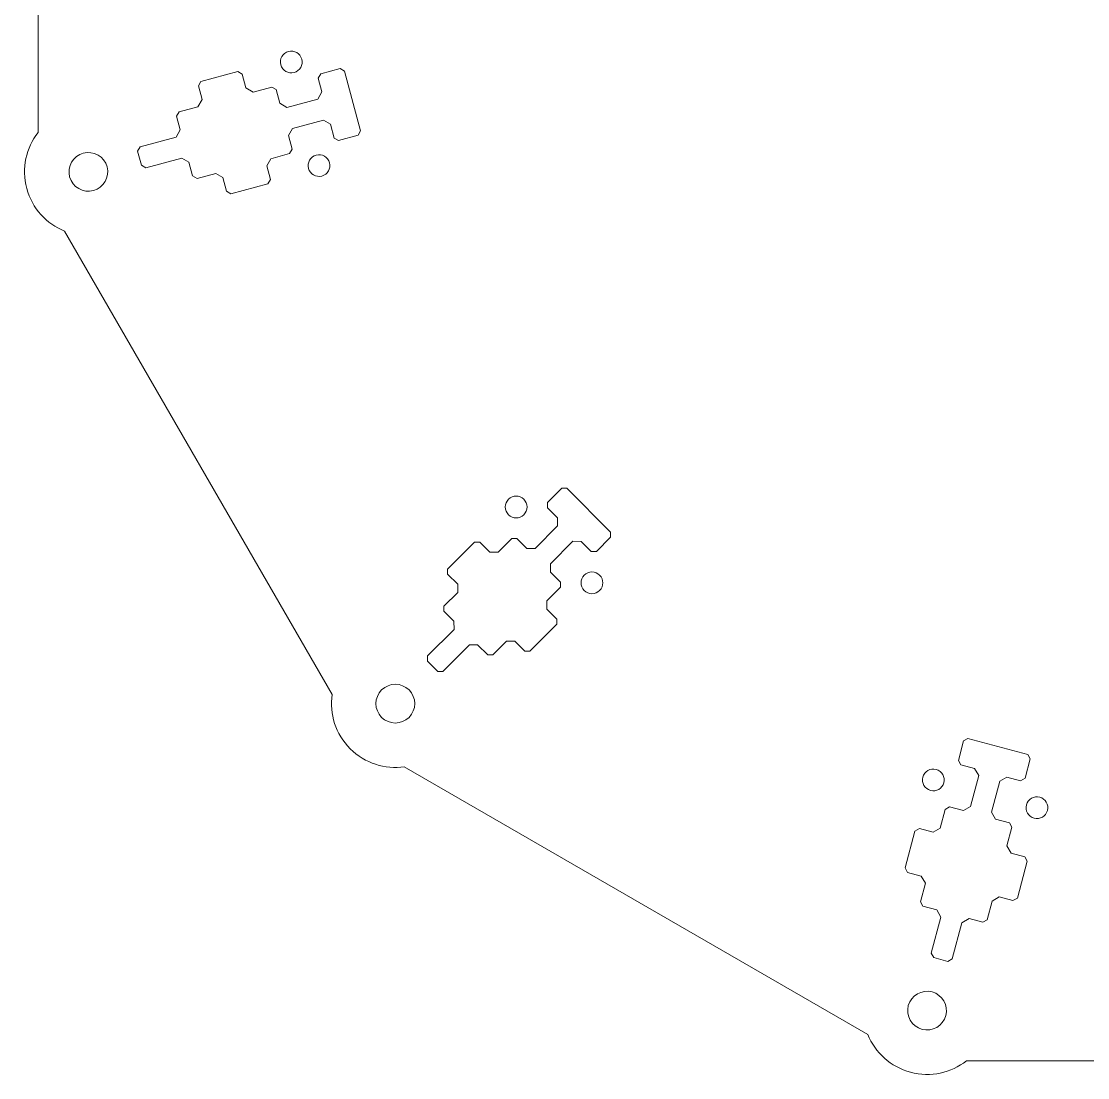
# Model space of a CAD drawing. Header units: millimetres. Extents: x -600 to 600, y -349 to 257.
# Drawn here: x -600.2 to -374.6, y -256.6 to -33.1 of the extents above; entities that cross this region are included whole.
import ezdxf

# ---------------------------------------------------------------- set-up
doc = ezdxf.new("R2010")
doc.units = ezdxf.units.MM
doc.header["$MEASUREMENT"] = 0
doc.layers.add('layer 1', color=7, linetype='Continuous')

msp = doc.modelspace()

# ---------------------------------------------------------------- linework, layer by layer
at = {"layer": 'layer 1', "color": 250, "lineweight": 9}
for points, knots in [([(-286.9567, -253.0725), (-286.9567, -253.0725), (-318.1778, -253.0723), (-318.1778, -253.0723), (-318.1778, -253.0723), (-318.1778, -253.0723), (-318.1778, -253.0722), (-318.1778, -253.0722), (-318.1778, -253.0722), (-319.9939, -253.0706), (-322.0654, -252.5196), (-322.0879, -249.1546), (-322.0879, -249.1546), (-322.0879, -249.1546), (-322.0874, -227.9058), (-322.0874, -227.9058), (-322.0874, -227.9058), (-322.0874, -226.2563), (-323.4381, -224.9058), (-325.0877, -224.9058), (-325.0877, -224.9058), (-325.0877, -224.9058), (-361.5357, -224.9059), (-361.5357, -224.9059), (-361.5357, -224.9059), (-363.4216, -224.9059), (-365.0883, -225.7759), (-365.0883, -227.906), (-365.0883, -227.906), (-365.0883, -227.906), (-365.0885, -249.1548), (-365.0885, -249.1548), (-365.0885, -249.1548), (-365.1108, -252.4876), (-367.1429, -253.0598), (-368.9464, -253.0719), (-368.9464, -253.0719), (-368.9464, -253.0719), (-400.2258, -253.0717), (-400.2258, -253.0717), (-400.2258, -253.0717), (-403.4528, -255.5977), (-407.7861, -256.6295), (-412.0494, -255.4872), (-412.0494, -255.4872), (-416.3123, -254.345), (-419.5489, -251.2851), (-421.0808, -247.4845), (-421.0808, -247.4845), (-421.0808, -247.4845), (-519.1744, -190.8497), (-519.1744, -190.8497), (-519.1744, -190.8497), (-523.2319, -191.4237), (-527.5005, -190.1506), (-530.6214, -187.0297), (-530.6214, -187.0297), (-533.7419, -183.9092), (-535.0151, -179.6411), (-534.4415, -175.5839), (-534.4415, -175.5839), (-534.4415, -175.5839), (-591.076, -77.4893), (-591.076, -77.4893), (-591.076, -77.4893), (-594.8768, -75.9576), (-597.9367, -72.7208), (-599.079, -68.4578), (-599.079, -68.4578), (-600.2211, -64.1951), (-599.1898, -59.8624), (-596.6647, -56.6356), (-596.6647, -56.6356), (-596.6647, -56.6356), (-596.6643, 56.6346), (-596.6643, 56.6346), (-596.6643, 56.6346), (-599.1897, 59.8615), (-600.2213, 64.1945), (-599.0791, 68.4574), (-599.0791, 68.4574), (-597.937, 72.72), (-594.8774, 75.9565), (-591.0772, 77.4884), (-591.0772, 77.4884), (-591.0772, 77.4884), (-534.4417, 175.5833), (-534.4417, 175.5833), (-534.4417, 175.5833), (-535.0154, 179.6406), (-533.7423, 183.9088), (-530.6217, 187.0294), (-530.6217, 187.0294), (-527.5013, 190.1499), (-523.2335, 191.4229), (-519.1765, 190.8496), (-519.1765, 190.8496), (-519.1765, 190.8496), (-421.0814, 247.4838), (-421.0814, 247.4838), (-421.0814, 247.4838), (-419.5497, 251.2848), (-416.3129, 254.3448), (-412.0498, 255.4871), (-412.0498, 255.4871), (-407.787, 256.6293), (-403.4541, 255.5978), (-400.2272, 253.0725), (-400.2272, 253.0725), (-400.2272, 253.0725), (-286.9574, 253.0723), (-286.9574, 253.0723), (-286.9574, 253.0723), (-283.7304, 255.5978), (-279.3975, 256.6294), (-275.1346, 255.4872), (-275.1346, 255.4872), (-270.872, 254.345), (-267.6355, 251.2855), (-266.1035, 247.4852), (-266.1035, 247.4852), (-266.1035, 247.4852), (-168.0084, 190.8498), (-168.0084, 190.8498), (-168.0084, 190.8498), (-163.9512, 191.4233), (-159.6831, 190.1502), (-156.5626, 187.0297), (-156.5626, 187.0297), (-153.4423, 183.9094), (-152.1691, 179.6416), (-152.7424, 175.5847), (-152.7424, 175.5847), (-152.7424, 175.5847), (-96.1072, 77.489), (-96.1072, 77.489), (-96.1072, 77.489), (-92.3068, 75.9572), (-89.2471, 72.7205), (-88.1049, 68.4578), (-88.1049, 68.4578), (-86.9628, 64.1952), (-87.9941, 59.8625), (-90.5192, 56.6358), (-90.5192, 56.6358), (-90.5192, 56.6358), (-90.5199, -56.6343), (-90.5199, -56.6343), (-90.5199, -56.6343), (-87.9942, -59.8613), (-86.9625, -64.1944), (-88.1048, -68.4574), (-88.1048, -68.4574), (-89.2471, -72.7204), (-92.3071, -75.9573), (-96.1079, -77.489), (-96.1079, -77.489), (-96.1079, -77.489), (-152.7423, -175.5824), (-152.7423, -175.5824), (-152.7423, -175.5824), (-152.1683, -179.64), (-153.4414, -183.9084), (-156.5622, -187.0294), (-156.5622, -187.0294), (-159.683, -190.1501), (-163.9513, -191.4233), (-168.0087, -190.8495), (-168.0087, -190.8495), (-168.0087, -190.8495), (-266.1026, -247.4839), (-266.1026, -247.4839), (-266.1026, -247.4839), (-267.6343, -251.2848), (-270.8711, -254.3448), (-275.1342, -255.4871), (-275.1342, -255.4871), (-279.397, -256.6293), (-283.7299, -255.5978), (-286.9567, -253.0725)], [0, 0, 0, 0, 0.02173913, 0.02173913, 0.02173913, 0.02173913, 0.04347826, 0.04347826, 0.04347826, 0.04347826, 0.06521739, 0.06521739, 0.06521739, 0.06521739, 0.08695652, 0.08695652, 0.08695652, 0.08695652, 0.10869565, 0.10869565, 0.10869565, 0.10869565, 0.13043478, 0.13043478, 0.13043478, 0.13043478, 0.15217391, 0.15217391, 0.15217391, 0.15217391, 0.17391304, 0.17391304, 0.17391304, 0.17391304, 0.19565217, 0.19565217, 0.19565217, 0.19565217, 0.2173913, 0.2173913, 0.2173913, 0.2173913, 0.23913043, 0.23913043, 0.23913043, 0.23913043, 0.26086957, 0.26086957, 0.26086957, 0.26086957, 0.2826087, 0.2826087, 0.2826087, 0.2826087, 0.30434783, 0.30434783, 0.30434783, 0.30434783, 0.32608696, 0.32608696, 0.32608696, 0.32608696, 0.34782609, 0.34782609, 0.34782609, 0.34782609, 0.36956522, 0.36956522, 0.36956522, 0.36956522, 0.39130435, 0.39130435, 0.39130435, 0.39130435, 0.41304348, 0.41304348, 0.41304348, 0.41304348, 0.43478261, 0.43478261, 0.43478261, 0.43478261, 0.45652174, 0.45652174, 0.45652174, 0.45652174, 0.47826087, 0.47826087, 0.47826087, 0.47826087, 0.5, 0.5, 0.5, 0.5, 0.52173913, 0.52173913, 0.52173913, 0.52173913, 0.54347826, 0.54347826, 0.54347826, 0.54347826, 0.56521739, 0.56521739, 0.56521739, 0.56521739, 0.58695652, 0.58695652, 0.58695652, 0.58695652, 0.60869565, 0.60869565, 0.60869565, 0.60869565, 0.63043478, 0.63043478, 0.63043478, 0.63043478, 0.65217391, 0.65217391, 0.65217391, 0.65217391, 0.67391304, 0.67391304, 0.67391304, 0.67391304, 0.69565217, 0.69565217, 0.69565217, 0.69565217, 0.7173913, 0.7173913, 0.7173913, 0.7173913, 0.73913043, 0.73913043, 0.73913043, 0.73913043, 0.76086957, 0.76086957, 0.76086957, 0.76086957, 0.7826087, 0.7826087, 0.7826087, 0.7826087, 0.80434783, 0.80434783, 0.80434783, 0.80434783, 0.82608696, 0.82608696, 0.82608696, 0.82608696, 0.84782609, 0.84782609, 0.84782609, 0.84782609, 0.86956522, 0.86956522, 0.86956522, 0.86956522, 0.89130435, 0.89130435, 0.89130435, 0.89130435, 0.91304348, 0.91304348, 0.91304348, 0.91304348, 0.93478261, 0.93478261, 0.93478261, 0.93478261, 0.95652174, 0.95652174, 0.95652174, 0.95652174, 1, 1, 1, 1]), ([(-540.8732, -41.1168), (-540.5445, -42.3437), (-541.2726, -43.6046), (-542.4995, -43.9336), (-542.4995, -43.9336), (-543.7264, -44.2623), (-544.9875, -43.5343), (-545.3162, -42.3073), (-545.3162, -42.3073), (-545.6452, -41.0804), (-544.9169, -39.8196), (-543.6899, -39.4904), (-543.6899, -39.4904), (-542.4629, -39.1618), (-541.2017, -39.8897), (-540.8732, -41.1168)], [0, 0, 0, 0, 0.2, 0.2, 0.2, 0.2, 0.4, 0.4, 0.4, 0.4, 0.6, 0.6, 0.6, 0.6, 1, 1, 1, 1]), ([(-534.7985, -54.8994), (-534.7985, -54.8994), (-536.3086, -54.0193), (-536.3086, -54.0193), (-536.3086, -54.0193), (-536.3086, -54.0193), (-542.8155, -55.7627), (-542.8155, -55.7627), (-542.8155, -55.7627), (-542.8155, -55.7627), (-543.685, -57.2807), (-543.685, -57.2807), (-543.685, -57.2807), (-543.685, -57.2807), (-542.9087, -60.1787), (-542.9087, -60.1787), (-542.9087, -60.1787), (-542.9087, -60.1787), (-543.445, -61.1079), (-543.445, -61.1079), (-543.445, -61.1079), (-543.445, -61.1079), (-547.4133, -62.1712), (-547.4133, -62.1712), (-547.4133, -62.1712), (-547.4133, -62.1712), (-548.2832, -63.6891), (-548.2832, -63.6891), (-548.2832, -63.6891), (-548.2832, -63.6891), (-547.5064, -66.5874), (-547.5064, -66.5874), (-547.5064, -66.5874), (-547.5064, -66.5874), (-548.0429, -67.5163), (-548.0429, -67.5163), (-548.0429, -67.5163), (-548.0429, -67.5163), (-555.8505, -69.6085), (-555.8505, -69.6085), (-555.8505, -69.6085), (-555.8505, -69.6085), (-556.7795, -69.0719), (-556.7795, -69.0719), (-556.7795, -69.0719), (-556.7795, -69.0719), (-557.5558, -66.1736), (-557.5558, -66.1736), (-557.5558, -66.1736), (-557.5558, -66.1736), (-559.0682, -65.294), (-559.0682, -65.294), (-559.0682, -65.294), (-559.0682, -65.294), (-563.0367, -66.3574), (-563.0367, -66.3574), (-563.0367, -66.3574), (-563.0367, -66.3574), (-563.9656, -65.821), (-563.9656, -65.821), (-563.9656, -65.821), (-563.9656, -65.821), (-564.7423, -62.9229), (-564.7423, -62.9229), (-564.7423, -62.9229), (-564.7423, -62.9229), (-566.2544, -62.0431), (-566.2544, -62.0431), (-566.2544, -62.0431), (-566.2544, -62.0431), (-573.8935, -64.0903), (-573.8935, -64.0903), (-573.8935, -64.0903), (-573.8935, -64.0903), (-574.8226, -63.5536), (-574.8226, -63.5536), (-574.8226, -63.5536), (-574.8226, -63.5536), (-575.6207, -60.5762), (-575.6207, -60.5762), (-575.6207, -60.5762), (-575.6207, -60.5762), (-575.0842, -59.6467), (-575.0842, -59.6467), (-575.0842, -59.6467), (-575.0842, -59.6467), (-567.445, -57.6), (-567.445, -57.6), (-567.445, -57.6), (-567.445, -57.6), (-566.5751, -56.082), (-566.5751, -56.082), (-566.5751, -56.082), (-566.5751, -56.082), (-567.3519, -53.184), (-567.3519, -53.184), (-567.3519, -53.184), (-567.3519, -53.184), (-566.8156, -52.2549), (-566.8156, -52.2549), (-566.8156, -52.2549), (-566.8156, -52.2549), (-562.847, -51.1914), (-562.847, -51.1914), (-562.847, -51.1914), (-562.847, -51.1914), (-561.9773, -49.6737), (-561.9773, -49.6737), (-561.9773, -49.6737), (-561.9773, -49.6737), (-562.7538, -46.7753), (-562.7538, -46.7753), (-562.7538, -46.7753), (-562.7538, -46.7753), (-562.2175, -45.8461), (-562.2175, -45.8461), (-562.2175, -45.8461), (-562.2175, -45.8461), (-554.4101, -43.7544), (-554.4101, -43.7544), (-554.4101, -43.7544), (-554.4101, -43.7544), (-553.481, -44.2909), (-553.481, -44.2909), (-553.481, -44.2909), (-553.481, -44.2909), (-552.7044, -47.189), (-552.7044, -47.189), (-552.7044, -47.189), (-552.7044, -47.189), (-551.192, -48.0686), (-551.192, -48.0686), (-551.192, -48.0686), (-551.192, -48.0686), (-547.2237, -47.0056), (-547.2237, -47.0056), (-547.2237, -47.0056), (-547.2237, -47.0056), (-546.2951, -47.5419), (-546.2951, -47.5419), (-546.2951, -47.5419), (-546.2951, -47.5419), (-545.5182, -50.4399), (-545.5182, -50.4399), (-545.5182, -50.4399), (-545.5182, -50.4399), (-544.0084, -51.3203), (-544.0084, -51.3203), (-544.0084, -51.3203), (-544.0084, -51.3203), (-537.5013, -49.5769), (-537.5013, -49.5769), (-537.5013, -49.5769), (-537.5013, -49.5769), (-536.6315, -48.0585), (-536.6315, -48.0585), (-536.6315, -48.0585), (-536.6315, -48.0585), (-537.408, -45.1606), (-537.408, -45.1606), (-537.408, -45.1606), (-537.408, -45.1606), (-536.8716, -44.2312), (-536.8716, -44.2312), (-536.8716, -44.2312), (-536.8716, -44.2312), (-532.735, -43.1231), (-532.735, -43.1231), (-532.735, -43.1231), (-532.735, -43.1231), (-531.806, -43.6595), (-531.806, -43.6595), (-531.806, -43.6595), (-531.806, -43.6595), (-528.4197, -56.2965), (-528.4197, -56.2965), (-528.4197, -56.2965), (-528.4197, -56.2965), (-528.956, -57.2257), (-528.956, -57.2257), (-528.956, -57.2257), (-528.956, -57.2257), (-533.0926, -58.3338), (-533.0926, -58.3338), (-533.0926, -58.3338), (-533.0926, -58.3338), (-534.022, -57.7976), (-534.022, -57.7976), (-534.022, -57.7976), (-534.022, -57.7976), (-534.7985, -54.8994), (-534.7985, -54.8994)], [0, 0, 0, 0, 0.02040816, 0.02040816, 0.02040816, 0.02040816, 0.04081633, 0.04081633, 0.04081633, 0.04081633, 0.06122449, 0.06122449, 0.06122449, 0.06122449, 0.08163265, 0.08163265, 0.08163265, 0.08163265, 0.10204082, 0.10204082, 0.10204082, 0.10204082, 0.12244898, 0.12244898, 0.12244898, 0.12244898, 0.14285714, 0.14285714, 0.14285714, 0.14285714, 0.16326531, 0.16326531, 0.16326531, 0.16326531, 0.18367347, 0.18367347, 0.18367347, 0.18367347, 0.20408163, 0.20408163, 0.20408163, 0.20408163, 0.2244898, 0.2244898, 0.2244898, 0.2244898, 0.24489796, 0.24489796, 0.24489796, 0.24489796, 0.26530612, 0.26530612, 0.26530612, 0.26530612, 0.28571429, 0.28571429, 0.28571429, 0.28571429, 0.30612245, 0.30612245, 0.30612245, 0.30612245, 0.32653061, 0.32653061, 0.32653061, 0.32653061, 0.34693878, 0.34693878, 0.34693878, 0.34693878, 0.36734694, 0.36734694, 0.36734694, 0.36734694, 0.3877551, 0.3877551, 0.3877551, 0.3877551, 0.40816327, 0.40816327, 0.40816327, 0.40816327, 0.42857143, 0.42857143, 0.42857143, 0.42857143, 0.44897959, 0.44897959, 0.44897959, 0.44897959, 0.46938776, 0.46938776, 0.46938776, 0.46938776, 0.48979592, 0.48979592, 0.48979592, 0.48979592, 0.51020408, 0.51020408, 0.51020408, 0.51020408, 0.53061224, 0.53061224, 0.53061224, 0.53061224, 0.55102041, 0.55102041, 0.55102041, 0.55102041, 0.57142857, 0.57142857, 0.57142857, 0.57142857, 0.59183673, 0.59183673, 0.59183673, 0.59183673, 0.6122449, 0.6122449, 0.6122449, 0.6122449, 0.63265306, 0.63265306, 0.63265306, 0.63265306, 0.65306122, 0.65306122, 0.65306122, 0.65306122, 0.67346939, 0.67346939, 0.67346939, 0.67346939, 0.69387755, 0.69387755, 0.69387755, 0.69387755, 0.71428571, 0.71428571, 0.71428571, 0.71428571, 0.73469388, 0.73469388, 0.73469388, 0.73469388, 0.75510204, 0.75510204, 0.75510204, 0.75510204, 0.7755102, 0.7755102, 0.7755102, 0.7755102, 0.79591837, 0.79591837, 0.79591837, 0.79591837, 0.81632653, 0.81632653, 0.81632653, 0.81632653, 0.83673469, 0.83673469, 0.83673469, 0.83673469, 0.85714286, 0.85714286, 0.85714286, 0.85714286, 0.87755102, 0.87755102, 0.87755102, 0.87755102, 0.89795918, 0.89795918, 0.89795918, 0.89795918, 0.91836735, 0.91836735, 0.91836735, 0.91836735, 0.93877551, 0.93877551, 0.93877551, 0.93877551, 0.95918367, 0.95918367, 0.95918367, 0.95918367, 1, 1, 1, 1]), ([(-535.001, -63.0318), (-534.6724, -64.2588), (-535.3999, -65.5204), (-536.6272, -65.849), (-536.6272, -65.849), (-537.8543, -66.1776), (-539.1155, -65.4497), (-539.4443, -64.2226), (-539.4443, -64.2226), (-539.7731, -62.9955), (-539.0447, -61.7347), (-537.8179, -61.4058), (-537.8179, -61.4058), (-536.591, -61.0769), (-535.3296, -61.805), (-535.001, -63.0318)], [0, 0, 0, 0, 0.2, 0.2, 0.2, 0.2, 0.4, 0.4, 0.4, 0.4, 0.6, 0.6, 0.6, 0.6, 1, 1, 1, 1]), ([(-481.7317, -143.1473), (-481.7317, -143.1473), (-483.4795, -143.1402), (-483.4795, -143.1402), (-483.4795, -143.1402), (-483.4795, -143.1402), (-488.243, -147.9035), (-488.243, -147.9035), (-488.243, -147.9035), (-488.243, -147.9035), (-488.237, -149.6529), (-488.237, -149.6529), (-488.237, -149.6529), (-488.237, -149.6529), (-486.1157, -151.7745), (-486.1157, -151.7745), (-486.1157, -151.7745), (-486.1157, -151.7745), (-486.1156, -152.8473), (-486.1156, -152.8473), (-486.1156, -152.8473), (-486.1156, -152.8473), (-489.0206, -155.7523), (-489.0206, -155.7523), (-489.0206, -155.7523), (-489.0206, -155.7523), (-489.015, -157.5018), (-489.015, -157.5018), (-489.015, -157.5018), (-489.015, -157.5018), (-486.8931, -159.6234), (-486.8931, -159.6234), (-486.8931, -159.6234), (-486.8931, -159.6234), (-486.8933, -160.6961), (-486.8933, -160.6961), (-486.8933, -160.6961), (-486.8933, -160.6961), (-492.6087, -166.4118), (-492.6087, -166.4118), (-492.6087, -166.4118), (-492.6087, -166.4118), (-493.6816, -166.4116), (-493.6816, -166.4116), (-493.6816, -166.4116), (-493.6816, -166.4116), (-495.803, -164.2897), (-495.803, -164.2897), (-495.803, -164.2897), (-495.803, -164.2897), (-497.5526, -164.2842), (-497.5526, -164.2842), (-497.5526, -164.2842), (-497.5526, -164.2842), (-500.4577, -167.1894), (-500.4577, -167.1894), (-500.4577, -167.1894), (-500.4577, -167.1894), (-501.5304, -167.1893), (-501.5304, -167.1893), (-501.5304, -167.1893), (-501.5304, -167.1893), (-503.6521, -165.0678), (-503.6521, -165.0678), (-503.6521, -165.0678), (-503.6521, -165.0678), (-505.4015, -165.0619), (-505.4015, -165.0619), (-505.4015, -165.0619), (-505.4015, -165.0619), (-510.9935, -170.6544), (-510.9935, -170.6544), (-510.9935, -170.6544), (-510.9935, -170.6544), (-512.0665, -170.6542), (-512.0665, -170.6542), (-512.0665, -170.6542), (-512.0665, -170.6542), (-514.2464, -168.4747), (-514.2464, -168.4747), (-514.2464, -168.4747), (-514.2464, -168.4747), (-514.2465, -167.4015), (-514.2465, -167.4015), (-514.2465, -167.4015), (-514.2465, -167.4015), (-508.6541, -161.8094), (-508.6541, -161.8094), (-508.6541, -161.8094), (-508.6541, -161.8094), (-508.6598, -160.0598), (-508.6598, -160.0598), (-508.6598, -160.0598), (-508.6598, -160.0598), (-510.7815, -157.9385), (-510.7815, -157.9385), (-510.7815, -157.9385), (-510.7815, -157.9385), (-510.7816, -156.8657), (-510.7816, -156.8657), (-510.7816, -156.8657), (-510.7816, -156.8657), (-507.8764, -153.9604), (-507.8764, -153.9604), (-507.8764, -153.9604), (-507.8764, -153.9604), (-507.8821, -152.2112), (-507.8821, -152.2112), (-507.8821, -152.2112), (-507.8821, -152.2112), (-510.0038, -150.0893), (-510.0038, -150.0893), (-510.0038, -150.0893), (-510.0038, -150.0893), (-510.0039, -149.0165), (-510.0039, -149.0165), (-510.0039, -149.0165), (-510.0039, -149.0165), (-504.2884, -143.3013), (-504.2884, -143.3013), (-504.2884, -143.3013), (-504.2884, -143.3013), (-503.2155, -143.3014), (-503.2155, -143.3014), (-503.2155, -143.3014), (-503.2155, -143.3014), (-501.0939, -145.4229), (-501.0939, -145.4229), (-501.0939, -145.4229), (-501.0939, -145.4229), (-499.3443, -145.4284), (-499.3443, -145.4284), (-499.3443, -145.4284), (-499.3443, -145.4284), (-496.4392, -142.5237), (-496.4392, -142.5237), (-496.4392, -142.5237), (-496.4392, -142.5237), (-495.3668, -142.5239), (-495.3668, -142.5239), (-495.3668, -142.5239), (-495.3668, -142.5239), (-493.245, -144.6452), (-493.245, -144.6452), (-493.245, -144.6452), (-493.245, -144.6452), (-491.4973, -144.6527), (-491.4973, -144.6527), (-491.4973, -144.6527), (-491.4973, -144.6527), (-486.7337, -139.8893), (-486.7337, -139.8893), (-486.7337, -139.8893), (-486.7337, -139.8893), (-486.7396, -138.1395), (-486.7396, -138.1395), (-486.7396, -138.1395), (-486.7396, -138.1395), (-488.861, -136.018), (-488.861, -136.018), (-488.861, -136.018), (-488.861, -136.018), (-488.8612, -134.945), (-488.8612, -134.945), (-488.8612, -134.945), (-488.8612, -134.945), (-485.8328, -131.917), (-485.8328, -131.917), (-485.8328, -131.917), (-485.8328, -131.917), (-484.7601, -131.9171), (-484.7601, -131.9171), (-484.7601, -131.9171), (-484.7601, -131.9171), (-475.509, -141.1679), (-475.509, -141.1679), (-475.509, -141.1679), (-475.509, -141.1679), (-475.5088, -142.2407), (-475.5088, -142.2407), (-475.5088, -142.2407), (-475.5088, -142.2407), (-478.5372, -145.2687), (-478.5372, -145.2687), (-478.5372, -145.2687), (-478.5372, -145.2687), (-479.6101, -145.269), (-479.6101, -145.269), (-479.6101, -145.269), (-479.6101, -145.269), (-481.7317, -143.1473), (-481.7317, -143.1473)], [0, 0, 0, 0, 0.02040816, 0.02040816, 0.02040816, 0.02040816, 0.04081633, 0.04081633, 0.04081633, 0.04081633, 0.06122449, 0.06122449, 0.06122449, 0.06122449, 0.08163265, 0.08163265, 0.08163265, 0.08163265, 0.10204082, 0.10204082, 0.10204082, 0.10204082, 0.12244898, 0.12244898, 0.12244898, 0.12244898, 0.14285714, 0.14285714, 0.14285714, 0.14285714, 0.16326531, 0.16326531, 0.16326531, 0.16326531, 0.18367347, 0.18367347, 0.18367347, 0.18367347, 0.20408163, 0.20408163, 0.20408163, 0.20408163, 0.2244898, 0.2244898, 0.2244898, 0.2244898, 0.24489796, 0.24489796, 0.24489796, 0.24489796, 0.26530612, 0.26530612, 0.26530612, 0.26530612, 0.28571429, 0.28571429, 0.28571429, 0.28571429, 0.30612245, 0.30612245, 0.30612245, 0.30612245, 0.32653061, 0.32653061, 0.32653061, 0.32653061, 0.34693878, 0.34693878, 0.34693878, 0.34693878, 0.36734694, 0.36734694, 0.36734694, 0.36734694, 0.3877551, 0.3877551, 0.3877551, 0.3877551, 0.40816327, 0.40816327, 0.40816327, 0.40816327, 0.42857143, 0.42857143, 0.42857143, 0.42857143, 0.44897959, 0.44897959, 0.44897959, 0.44897959, 0.46938776, 0.46938776, 0.46938776, 0.46938776, 0.48979592, 0.48979592, 0.48979592, 0.48979592, 0.51020408, 0.51020408, 0.51020408, 0.51020408, 0.53061224, 0.53061224, 0.53061224, 0.53061224, 0.55102041, 0.55102041, 0.55102041, 0.55102041, 0.57142857, 0.57142857, 0.57142857, 0.57142857, 0.59183673, 0.59183673, 0.59183673, 0.59183673, 0.6122449, 0.6122449, 0.6122449, 0.6122449, 0.63265306, 0.63265306, 0.63265306, 0.63265306, 0.65306122, 0.65306122, 0.65306122, 0.65306122, 0.67346939, 0.67346939, 0.67346939, 0.67346939, 0.69387755, 0.69387755, 0.69387755, 0.69387755, 0.71428571, 0.71428571, 0.71428571, 0.71428571, 0.73469388, 0.73469388, 0.73469388, 0.73469388, 0.75510204, 0.75510204, 0.75510204, 0.75510204, 0.7755102, 0.7755102, 0.7755102, 0.7755102, 0.79591837, 0.79591837, 0.79591837, 0.79591837, 0.81632653, 0.81632653, 0.81632653, 0.81632653, 0.83673469, 0.83673469, 0.83673469, 0.83673469, 0.85714286, 0.85714286, 0.85714286, 0.85714286, 0.87755102, 0.87755102, 0.87755102, 0.87755102, 0.89795918, 0.89795918, 0.89795918, 0.89795918, 0.91836735, 0.91836735, 0.91836735, 0.91836735, 0.93877551, 0.93877551, 0.93877551, 0.93877551, 0.95918367, 0.95918367, 0.95918367, 0.95918367, 1, 1, 1, 1]), ([(-493.8839, -134.2486), (-492.9857, -135.1468), (-492.9858, -136.6028), (-493.8839, -137.5012), (-493.8839, -137.5012), (-494.7821, -138.3993), (-496.2382, -138.3994), (-497.1364, -137.5011), (-497.1364, -137.5011), (-498.0347, -136.6031), (-498.0344, -135.1471), (-497.1364, -134.2485), (-497.1364, -134.2485), (-496.2381, -133.3504), (-494.7819, -133.3502), (-493.8839, -134.2486)], [0, 0, 0, 0, 0.2, 0.2, 0.2, 0.2, 0.4, 0.4, 0.4, 0.4, 0.6, 0.6, 0.6, 0.6, 1, 1, 1, 1]), ([(-477.8409, -150.2915), (-476.9428, -151.1898), (-476.942, -152.6461), (-477.8406, -153.5443), (-477.8406, -153.5443), (-478.739, -154.4425), (-480.1952, -154.4427), (-481.0935, -153.5444), (-481.0935, -153.5444), (-481.9918, -152.6461), (-481.9914, -151.19), (-481.0934, -150.2918), (-481.0934, -150.2918), (-480.1953, -149.3935), (-478.7389, -149.3933), (-477.8409, -150.2915)], [0, 0, 0, 0, 0.2, 0.2, 0.2, 0.2, 0.4, 0.4, 0.4, 0.4, 0.6, 0.6, 0.6, 0.6, 1, 1, 1, 1]), ([(-391.6506, -193.0389), (-391.6506, -193.0389), (-393.1678, -193.9066), (-393.1678, -193.9066), (-393.1678, -193.9066), (-393.1678, -193.9066), (-394.9114, -200.4135), (-394.9114, -200.4135), (-394.9114, -200.4135), (-394.9114, -200.4135), (-394.0315, -201.9255), (-394.0315, -201.9255), (-394.0315, -201.9255), (-394.0315, -201.9255), (-391.1336, -202.7022), (-391.1336, -202.7022), (-391.1336, -202.7022), (-391.1336, -202.7022), (-390.5971, -203.6313), (-390.5971, -203.6313), (-390.5971, -203.6313), (-390.5971, -203.6313), (-391.6604, -207.5996), (-391.6604, -207.5996), (-391.6604, -207.5996), (-391.6604, -207.5996), (-390.7808, -209.1119), (-390.7808, -209.1119), (-390.7808, -209.1119), (-390.7808, -209.1119), (-387.8824, -209.8883), (-387.8824, -209.8883), (-387.8824, -209.8883), (-387.8824, -209.8883), (-387.3462, -210.8174), (-387.3462, -210.8174), (-387.3462, -210.8174), (-387.3462, -210.8174), (-389.4381, -218.625), (-389.4381, -218.625), (-389.4381, -218.625), (-389.4381, -218.625), (-390.3673, -219.1613), (-390.3673, -219.1613), (-390.3673, -219.1613), (-390.3673, -219.1613), (-393.2655, -218.3844), (-393.2655, -218.3844), (-393.2655, -218.3844), (-393.2655, -218.3844), (-394.7834, -219.2544), (-394.7834, -219.2544), (-394.7834, -219.2544), (-394.7834, -219.2544), (-395.8467, -223.2229), (-395.8467, -223.2229), (-395.8467, -223.2229), (-395.8467, -223.2229), (-396.7757, -223.7592), (-396.7757, -223.7592), (-396.7757, -223.7592), (-396.7757, -223.7592), (-399.6739, -222.9828), (-399.6739, -222.9828), (-399.6739, -222.9828), (-399.6739, -222.9828), (-401.1919, -223.8524), (-401.1919, -223.8524), (-401.1919, -223.8524), (-401.1919, -223.8524), (-403.2385, -231.4916), (-403.2385, -231.4916), (-403.2385, -231.4916), (-403.2385, -231.4916), (-404.1678, -232.0279), (-404.1678, -232.0279), (-404.1678, -232.0279), (-404.1678, -232.0279), (-407.1454, -231.2304), (-407.1454, -231.2304), (-407.1454, -231.2304), (-407.1454, -231.2304), (-407.6821, -230.301), (-407.6821, -230.301), (-407.6821, -230.301), (-407.6821, -230.301), (-405.635, -222.6619), (-405.635, -222.6619), (-405.635, -222.6619), (-405.635, -222.6619), (-406.5147, -221.1496), (-406.5147, -221.1496), (-406.5147, -221.1496), (-406.5147, -221.1496), (-409.4128, -220.3733), (-409.4128, -220.3733), (-409.4128, -220.3733), (-409.4128, -220.3733), (-409.9493, -219.4443), (-409.9493, -219.4443), (-409.9493, -219.4443), (-409.9493, -219.4443), (-408.886, -215.4756), (-408.886, -215.4756), (-408.886, -215.4756), (-408.886, -215.4756), (-409.7655, -213.9636), (-409.7655, -213.9636), (-409.7655, -213.9636), (-409.7655, -213.9636), (-412.6639, -213.1869), (-412.6639, -213.1869), (-412.6639, -213.1869), (-412.6639, -213.1869), (-413.2004, -212.2578), (-413.2004, -212.2578), (-413.2004, -212.2578), (-413.2004, -212.2578), (-411.1082, -204.4506), (-411.1082, -204.4506), (-411.1082, -204.4506), (-411.1082, -204.4506), (-410.179, -203.9142), (-410.179, -203.9142), (-410.179, -203.9142), (-410.179, -203.9142), (-407.2809, -204.6907), (-407.2809, -204.6907), (-407.2809, -204.6907), (-407.2809, -204.6907), (-405.763, -203.8207), (-405.763, -203.8207), (-405.763, -203.8207), (-405.763, -203.8207), (-404.6994, -199.8526), (-404.6994, -199.8526), (-404.6994, -199.8526), (-404.6994, -199.8526), (-403.7706, -199.3165), (-403.7706, -199.3165), (-403.7706, -199.3165), (-403.7706, -199.3165), (-400.8724, -200.0927), (-400.8724, -200.0927), (-400.8724, -200.0927), (-400.8724, -200.0927), (-399.3551, -199.2254), (-399.3551, -199.2254), (-399.3551, -199.2254), (-399.3551, -199.2254), (-397.6114, -192.7184), (-397.6114, -192.7184), (-397.6114, -192.7184), (-397.6114, -192.7184), (-398.4914, -191.2059), (-398.4914, -191.2059), (-398.4914, -191.2059), (-398.4914, -191.2059), (-401.3894, -190.4294), (-401.3894, -190.4294), (-401.3894, -190.4294), (-401.3894, -190.4294), (-401.926, -189.5002), (-401.926, -189.5002), (-401.926, -189.5002), (-401.926, -189.5002), (-400.8174, -185.3637), (-400.8174, -185.3637), (-400.8174, -185.3637), (-400.8174, -185.3637), (-399.8883, -184.8274), (-399.8883, -184.8274), (-399.8883, -184.8274), (-399.8883, -184.8274), (-387.2512, -188.2133), (-387.2512, -188.2133), (-387.2512, -188.2133), (-387.2512, -188.2133), (-386.7147, -189.1423), (-386.7147, -189.1423), (-386.7147, -189.1423), (-386.7147, -189.1423), (-387.8233, -193.2788), (-387.8233, -193.2788), (-387.8233, -193.2788), (-387.8233, -193.2788), (-388.7524, -193.8155), (-388.7524, -193.8155), (-388.7524, -193.8155), (-388.7524, -193.8155), (-391.6506, -193.0389), (-391.6506, -193.0389)], [0, 0, 0, 0, 0.02040816, 0.02040816, 0.02040816, 0.02040816, 0.04081633, 0.04081633, 0.04081633, 0.04081633, 0.06122449, 0.06122449, 0.06122449, 0.06122449, 0.08163265, 0.08163265, 0.08163265, 0.08163265, 0.10204082, 0.10204082, 0.10204082, 0.10204082, 0.12244898, 0.12244898, 0.12244898, 0.12244898, 0.14285714, 0.14285714, 0.14285714, 0.14285714, 0.16326531, 0.16326531, 0.16326531, 0.16326531, 0.18367347, 0.18367347, 0.18367347, 0.18367347, 0.20408163, 0.20408163, 0.20408163, 0.20408163, 0.2244898, 0.2244898, 0.2244898, 0.2244898, 0.24489796, 0.24489796, 0.24489796, 0.24489796, 0.26530612, 0.26530612, 0.26530612, 0.26530612, 0.28571429, 0.28571429, 0.28571429, 0.28571429, 0.30612245, 0.30612245, 0.30612245, 0.30612245, 0.32653061, 0.32653061, 0.32653061, 0.32653061, 0.34693878, 0.34693878, 0.34693878, 0.34693878, 0.36734694, 0.36734694, 0.36734694, 0.36734694, 0.3877551, 0.3877551, 0.3877551, 0.3877551, 0.40816327, 0.40816327, 0.40816327, 0.40816327, 0.42857143, 0.42857143, 0.42857143, 0.42857143, 0.44897959, 0.44897959, 0.44897959, 0.44897959, 0.46938776, 0.46938776, 0.46938776, 0.46938776, 0.48979592, 0.48979592, 0.48979592, 0.48979592, 0.51020408, 0.51020408, 0.51020408, 0.51020408, 0.53061224, 0.53061224, 0.53061224, 0.53061224, 0.55102041, 0.55102041, 0.55102041, 0.55102041, 0.57142857, 0.57142857, 0.57142857, 0.57142857, 0.59183673, 0.59183673, 0.59183673, 0.59183673, 0.6122449, 0.6122449, 0.6122449, 0.6122449, 0.63265306, 0.63265306, 0.63265306, 0.63265306, 0.65306122, 0.65306122, 0.65306122, 0.65306122, 0.67346939, 0.67346939, 0.67346939, 0.67346939, 0.69387755, 0.69387755, 0.69387755, 0.69387755, 0.71428571, 0.71428571, 0.71428571, 0.71428571, 0.73469388, 0.73469388, 0.73469388, 0.73469388, 0.75510204, 0.75510204, 0.75510204, 0.75510204, 0.7755102, 0.7755102, 0.7755102, 0.7755102, 0.79591837, 0.79591837, 0.79591837, 0.79591837, 0.81632653, 0.81632653, 0.81632653, 0.81632653, 0.83673469, 0.83673469, 0.83673469, 0.83673469, 0.85714286, 0.85714286, 0.85714286, 0.85714286, 0.87755102, 0.87755102, 0.87755102, 0.87755102, 0.89795918, 0.89795918, 0.89795918, 0.89795918, 0.91836735, 0.91836735, 0.91836735, 0.91836735, 0.93877551, 0.93877551, 0.93877551, 0.93877551, 0.95918367, 0.95918367, 0.95918367, 0.95918367, 1, 1, 1, 1]), ([(-406.624, -191.4085), (-405.3971, -191.7372), (-404.6692, -192.9982), (-404.9977, -194.2253), (-404.9977, -194.2253), (-405.3265, -195.4522), (-406.5875, -196.1803), (-407.8145, -195.8515), (-407.8145, -195.8515), (-409.0415, -195.5229), (-409.7692, -194.2618), (-409.4408, -193.0346), (-409.4408, -193.0346), (-409.1119, -191.8077), (-407.8509, -191.0794), (-406.624, -191.4085)], [0, 0, 0, 0, 0.2, 0.2, 0.2, 0.2, 0.4, 0.4, 0.4, 0.4, 0.6, 0.6, 0.6, 0.6, 1, 1, 1, 1]), ([(-384.7089, -197.2805), (-383.482, -197.6094), (-382.7532, -198.8702), (-383.0823, -200.0974), (-383.0823, -200.0974), (-383.4112, -201.3244), (-384.6722, -202.0527), (-385.8993, -201.7239), (-385.8993, -201.7239), (-387.1264, -201.3951), (-387.8541, -200.1339), (-387.5255, -198.907), (-387.5255, -198.907), (-387.1969, -197.68), (-385.9357, -196.9517), (-384.7089, -197.2805)], [0, 0, 0, 0, 0.2, 0.2, 0.2, 0.2, 0.4, 0.4, 0.4, 0.4, 0.6, 0.6, 0.6, 0.6, 1, 1, 1, 1])]:
    msp.add_open_spline(points, degree=3, knots=knots, dxfattribs=at)
at = {"layer": 'layer 1', "color": 1, "lineweight": 9}
for points in [[(-582.0787, -63.9022), (-581.4953, -66.0797), (-582.8, -68.3404), (-584.9776, -68.9239), (-584.9776, -68.9239), (-587.1551, -69.5073), (-589.4157, -68.2024), (-589.9992, -66.0249), (-589.9992, -66.0249), (-590.5827, -63.8471), (-589.2776, -61.5868), (-587.0999, -61.0033), (-587.0999, -61.0033), (-584.9226, -60.4199), (-582.6621, -61.7249), (-582.0787, -63.9022)], [(-518.1765, -174.5844), (-516.5753, -176.1856), (-516.5748, -178.7814), (-518.1762, -180.3826), (-518.1762, -180.3826), (-519.7775, -181.9838), (-522.3732, -181.9841), (-523.9745, -180.3828), (-523.9745, -180.3828), (-525.5759, -178.7815), (-525.5756, -176.1857), (-523.9743, -174.5844), (-523.9743, -174.5844), (-522.3733, -172.9834), (-519.7775, -172.9834), (-518.1765, -174.5844)], [(-407.4943, -238.4868), (-405.3168, -239.0703), (-404.0115, -241.3305), (-404.595, -243.5081), (-404.595, -243.5081), (-405.1785, -245.6856), (-407.4388, -246.9909), (-409.6164, -246.4074), (-409.6164, -246.4074), (-411.7941, -245.8239), (-413.099, -243.5634), (-412.5155, -241.3857), (-412.5155, -241.3857), (-411.9321, -239.2084), (-409.6716, -237.9034), (-407.4943, -238.4868)]]:
    msp.add_open_spline(points, degree=3, knots=[0, 0, 0, 0, 0.2, 0.2, 0.2, 0.2, 0.4, 0.4, 0.4, 0.4, 0.6, 0.6, 0.6, 0.6, 1, 1, 1, 1], dxfattribs=at)

doc.saveas('drawing.dxf')
